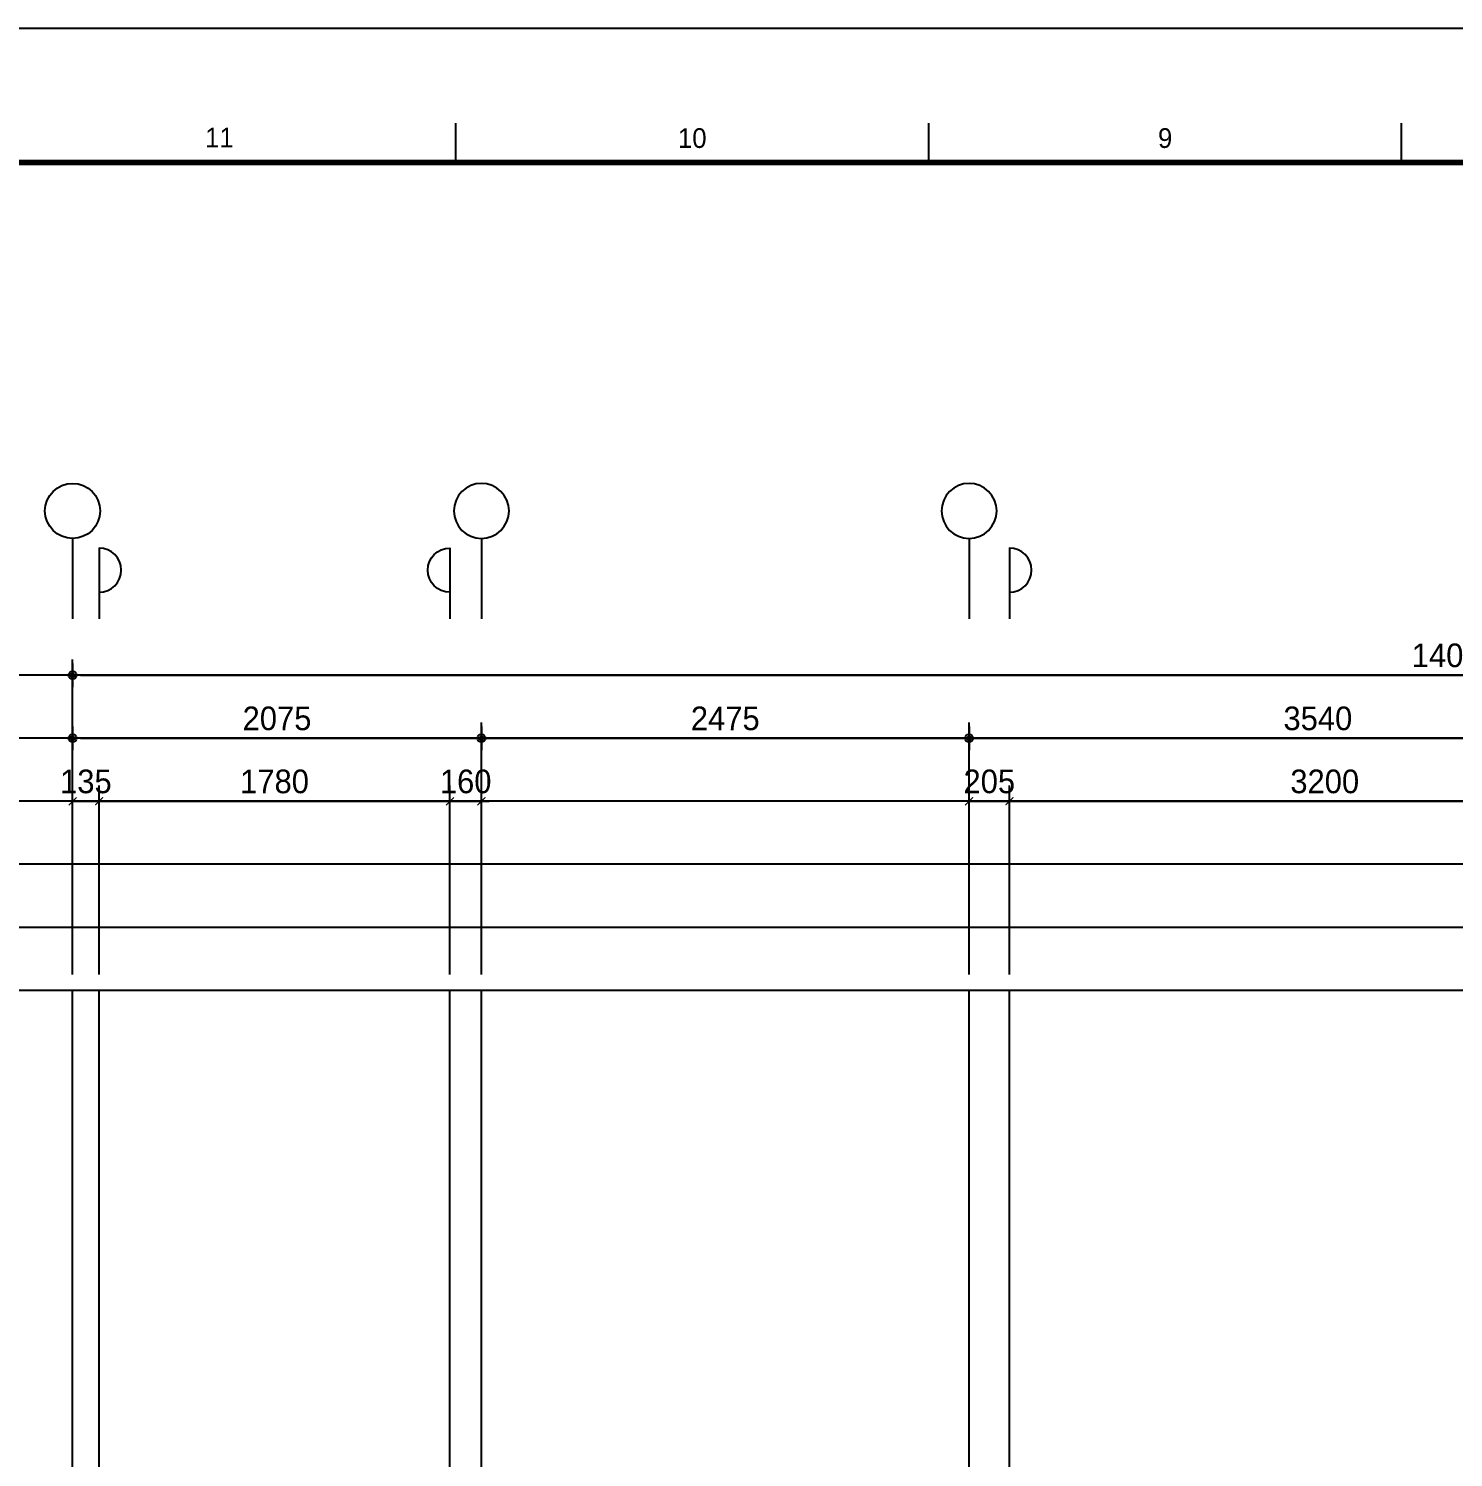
# Model space of a CAD drawing. Header units: millimetres. Extents: x 0 to 92204, y -190080 to 23760.
# Drawn here: x 57626 to 64857, y 16506 to 23760 of the extents above; entities that cross this region are included whole.
import ezdxf
from ezdxf.enums import TextEntityAlignment as Align

# ---------------------------------------------------------------- set-up
doc = ezdxf.new("R2010")
doc.units = ezdxf.units.MM
doc.header["$LTSCALE"] = 100
doc.linetypes.add('AUDIT_D_220706163347-0', pattern=[0])
doc.linetypes.add('CEN', pattern=[62, 60, -1, 0, -1])
doc.layers.get('defpoints').update_dxf_attribs({"color": 139})
for name, color, linetype in [('A-치수', 7, 'AUDIT_D_220706163347-0'), ('AA-BORD-FORM', 7, 'Continuous'), ('AA-BORD-TEXT', 3, 'Continuous'), ('AA-XXXX-DIMS', 7, 'Continuous'), ('CEN_CON', 1, 'CEN'), ('DIM', 7, 'AUDIT_D_220706163347-0')]:
    doc.layers.add(name, color=color, linetype=linetype)
doc.layers.add('AA-XXXX-MC', color=153, linetype='AUDIT_D_220706163347-0', plot=False)
doc.styles.add('HAUD01', font='Dotum.ttf')
doc.styles.add('맑은고딕', font='malgun.ttf', dxfattribs={"width": 0.9})
doc.dimstyles.new('DIM_40', dxfattribs={"dimscale": 40, "dimtxt": 3, "dimasz": 1, "dimexe": 2, "dimexo": 2, "dimgap": 1, "dimtad": 1, "dimdec": 0, "dimzin": 0, "dimdsep": 46, "dimtxsty": '맑은고딕', "dimblk1": 'DIMDOT', "dimblk2": 'DIMDOT', "dimsah": 1, "dimcen": 0.09, "dimdle": 2, "dimclrd": 7, "dimclre": 7, "dimclrt": 3, "dimadec": 0, "dimazin": 0, "dimtfac": 1, "dimtdec": 0, "dimtix": 1, "dimtmove": 2, "dimatfit": 3, "dimldrblk": 'DIMDOT', "dimfxl": 2, "dimtolj": 1, "dimtzin": 0, "dimarcsym": 0})
doc.dimstyles.new('MCDIM_40', dxfattribs={"dimscale": 40, "dimtxt": 3, "dimasz": 1, "dimexe": 2, "dimexo": 2, "dimgap": 1, "dimtad": 1, "dimdec": 0, "dimzin": 0, "dimdsep": 46, "dimtxsty": '맑은고딕', "dimblk1": 'ARCHTICK', "dimblk2": 'ARCHTICK', "dimsah": 1, "dimcen": 0.09, "dimdle": 2, "dimclrd": 7, "dimclre": 7, "dimclrt": 3, "dimadec": 0, "dimazin": 0, "dimtfac": 1, "dimtdec": 0, "dimtix": 1, "dimtmove": 2, "dimatfit": 3, "dimldrblk": 'ARCHTICK', "dimfxl": 1, "dimtolj": 1, "dimtzin": 0, "dimarcsym": 0})

# ---------------------------------------------------------------- blocks, each defined once
blk = doc.blocks.new('_ArchTick')
at = {"color": 0, "linetype": 'ByBlock', "const_width": 0.15}
blk.add_lwpolyline([(-0.5, -0.5), (0.5, 0.5)], dxfattribs=at)
blk = doc.blocks.new('*D2868')
at = {"layer": 'defpoints', "color": 0, "transparency": 16777216}
for p in [(12450, -3922.9), (12245, -4882.9), (12450, -4882.9)]:
    blk.add_point(p, dxfattribs=at)
at = {"layer": 'DIM', "color": 7, "lineweight": -2, "transparency": 16777216}
for p, q in [((12245, -4802.9), (12245, -3842.9)), ((12450, -4802.9), (12450, -3842.9)), ((12245, -3922.9), (12205, -3922.9)), ((12245, -3922.9), (12450, -3922.9)), ((12450, -3922.9), (12490, -3922.9))]:
    blk.add_line(p, q, dxfattribs=at)
at = {"layer": 'DIM', "color": 7, "lineweight": -2, "transparency": 16777216, "xscale": 40, "yscale": 40, "zscale": 40}
blk.add_blockref('_ArchTick', (12245, -3922.9), dxfattribs=at)
at = {"layer": 'DIM', "color": 7, "lineweight": -2, "transparency": 16777216, "xscale": 40, "yscale": 40, "zscale": 40, "rotation": 180}
blk.add_blockref('_ArchTick', (12450, -3922.9), dxfattribs=at)
at = {"layer": 'DIM', "color": 3, "transparency": 16777216, "insert": (12347.5, -3822.8), "char_height": 120, "attachment_point": 5, "style": 'HAUD01'}
blk.add_mtext('\\A1;205', dxfattribs=at)
blk = doc.blocks.new('*D2869')
at = {"layer": 'defpoints', "color": 0, "transparency": 16777216}
for p in [(15650, -3922.9), (12450, -4882.9), (15650, -4882.9)]:
    blk.add_point(p, dxfattribs=at)
at = {"layer": 'DIM', "color": 7, "lineweight": -2, "transparency": 16777216}
for p, q in [((12450, -4802.9), (12450, -3842.9)), ((15650, -4802.9), (15650, -3842.9)), ((12370, -3922.9), (15730, -3922.9))]:
    blk.add_line(p, q, dxfattribs=at)
at = {"layer": 'DIM', "color": 7, "lineweight": -2, "transparency": 16777216, "xscale": 40, "yscale": 40, "zscale": 40, "rotation": 180}
blk.add_blockref('_ArchTick', (12450, -3922.9), dxfattribs=at)
at = {"layer": 'DIM', "color": 7, "lineweight": -2, "transparency": 16777216, "xscale": 40, "yscale": 40, "zscale": 40}
blk.add_blockref('_ArchTick', (15650, -3922.9), dxfattribs=at)
at = {"layer": 'DIM', "color": 3, "transparency": 16777216, "insert": (14050, -3822.8), "char_height": 120, "attachment_point": 5, "style": 'HAUD01'}
blk.add_mtext('\\A1;3200', dxfattribs=at)
blk = doc.blocks.new('중심')
at = {"layer": 'DIM'}
blk.add_line((-350, 0), (0, 0), dxfattribs=at)
blk.add_circle((-470, 0), 120, dxfattribs=at)
blk = doc.blocks.new('DIMDOT')
at = {"layer": 'AA-XXXX-DIMS'}
for p, q in [((-1.5, 0), (1.5, 0)), ((0, -1.5), (0, 1.5))]:
    blk.add_line(p, q, dxfattribs=at)
for radius in [0.5, 0.25]:
    blk.add_circle((0, 0), radius, dxfattribs=at)
blk = doc.blocks.new('*D2999')
at = {"layer": 'defpoints', "color": 0, "transparency": 16777216}
for p in [(21725, -3282.9), (7695, -4882.9), (21725, -4882.9)]:
    blk.add_point(p, dxfattribs=at)
at = {"layer": 'DIM', "color": 7, "lineweight": -2, "transparency": 16777216}
for p, q in [((7695, -4802.9), (7695, -3202.9)), ((21725, -4802.9), (21725, -3202.9)), ((7735, -3282.9), (21685, -3282.9))]:
    blk.add_line(p, q, dxfattribs=at)
at = {"layer": 'DIM', "color": 7, "lineweight": -2, "transparency": 16777216, "xscale": 40, "yscale": 40, "zscale": 40, "rotation": 180}
blk.add_blockref('DIMDOT', (7695, -3282.9), dxfattribs=at)
at = {"layer": 'DIM', "color": 7, "lineweight": -2, "transparency": 16777216, "xscale": 40, "yscale": 40, "zscale": 40}
blk.add_blockref('DIMDOT', (21725, -3282.9), dxfattribs=at)
at = {"layer": 'DIM', "color": 3, "transparency": 16777216, "insert": (14710, -3182.8), "char_height": 120, "attachment_point": 5, "style": 'HAUD01'}
blk.add_mtext('\\A1;14030', dxfattribs=at)
blk = doc.blocks.new('*D3000')
at = {"layer": 'defpoints', "color": 0, "transparency": 16777216}
for p in [(9770, -3602.9), (7695, -4882.9), (9770, -4882.9)]:
    blk.add_point(p, dxfattribs=at)
at = {"layer": 'DIM', "color": 7, "lineweight": -2, "transparency": 16777216}
for p, q in [((7695, -4802.9), (7695, -3522.9)), ((9770, -4802.9), (9770, -3522.9)), ((7735, -3602.9), (9730, -3602.9))]:
    blk.add_line(p, q, dxfattribs=at)
at = {"layer": 'DIM', "color": 7, "lineweight": -2, "transparency": 16777216, "xscale": 40, "yscale": 40, "zscale": 40, "rotation": 180}
blk.add_blockref('DIMDOT', (7695, -3602.9), dxfattribs=at)
at = {"layer": 'DIM', "color": 7, "lineweight": -2, "transparency": 16777216, "xscale": 40, "yscale": 40, "zscale": 40}
blk.add_blockref('DIMDOT', (9770, -3602.9), dxfattribs=at)
at = {"layer": 'DIM', "color": 3, "transparency": 16777216, "insert": (8732.5, -3502.8), "char_height": 120, "attachment_point": 5, "style": 'HAUD01'}
blk.add_mtext('\\A1;2075', dxfattribs=at)
blk = doc.blocks.new('*D3001')
at = {"layer": 'defpoints', "color": 0, "transparency": 16777216}
for p in [(12245, -3602.9), (9770, -4882.9), (12245, -4882.9)]:
    blk.add_point(p, dxfattribs=at)
at = {"layer": 'DIM', "color": 7, "lineweight": -2, "transparency": 16777216}
for p, q in [((9770, -4802.9), (9770, -3522.9)), ((12245, -4802.9), (12245, -3522.9)), ((9810, -3602.9), (12205, -3602.9))]:
    blk.add_line(p, q, dxfattribs=at)
at = {"layer": 'DIM', "color": 7, "lineweight": -2, "transparency": 16777216, "xscale": 40, "yscale": 40, "zscale": 40, "rotation": 180}
blk.add_blockref('DIMDOT', (9770, -3602.9), dxfattribs=at)
at = {"layer": 'DIM', "color": 7, "lineweight": -2, "transparency": 16777216, "xscale": 40, "yscale": 40, "zscale": 40}
blk.add_blockref('DIMDOT', (12245, -3602.9), dxfattribs=at)
at = {"layer": 'DIM', "color": 3, "transparency": 16777216, "insert": (11007.5, -3502.8), "char_height": 120, "attachment_point": 5, "style": 'HAUD01'}
blk.add_mtext('\\A1;2475', dxfattribs=at)
blk = doc.blocks.new('*D3002')
at = {"layer": 'defpoints', "color": 0, "transparency": 16777216}
for p in [(15785, -3602.9), (12245, -4882.9), (15785, -4882.9)]:
    blk.add_point(p, dxfattribs=at)
at = {"layer": 'DIM', "color": 7, "lineweight": -2, "transparency": 16777216}
for p, q in [((12245, -4802.9), (12245, -3522.9)), ((15785, -4802.9), (15785, -3522.9)), ((12285, -3602.9), (15745, -3602.9))]:
    blk.add_line(p, q, dxfattribs=at)
at = {"layer": 'DIM', "color": 7, "lineweight": -2, "transparency": 16777216, "xscale": 40, "yscale": 40, "zscale": 40, "rotation": 180}
blk.add_blockref('DIMDOT', (12245, -3602.9), dxfattribs=at)
at = {"layer": 'DIM', "color": 7, "lineweight": -2, "transparency": 16777216, "xscale": 40, "yscale": 40, "zscale": 40}
blk.add_blockref('DIMDOT', (15785, -3602.9), dxfattribs=at)
at = {"layer": 'DIM', "color": 3, "transparency": 16777216, "insert": (14015, -3502.8), "char_height": 120, "attachment_point": 5, "style": 'HAUD01'}
blk.add_mtext('\\A1;3540', dxfattribs=at)
blk = doc.blocks.new('*D3007')
at = {"layer": 'defpoints', "color": 0, "transparency": 16777216}
for p in [(7830, -3922.9), (7695, -4882.9), (7830, -4882.9)]:
    blk.add_point(p, dxfattribs=at)
at = {"layer": 'DIM', "color": 7, "lineweight": -2, "transparency": 16777216}
for p, q in [((7695, -4802.9), (7695, -3842.9)), ((7830, -4802.9), (7830, -3842.9)), ((7695, -3922.9), (7655, -3922.9)), ((7695, -3922.9), (7830, -3922.9)), ((7830, -3922.9), (7870, -3922.9))]:
    blk.add_line(p, q, dxfattribs=at)
at = {"layer": 'DIM', "color": 7, "lineweight": -2, "transparency": 16777216, "xscale": 40, "yscale": 40, "zscale": 40}
blk.add_blockref('_ArchTick', (7695, -3922.9), dxfattribs=at)
at = {"layer": 'DIM', "color": 7, "lineweight": -2, "transparency": 16777216, "xscale": 40, "yscale": 40, "zscale": 40, "rotation": 180}
blk.add_blockref('_ArchTick', (7830, -3922.9), dxfattribs=at)
at = {"layer": 'DIM', "color": 3, "transparency": 16777216, "insert": (7762.5, -3822.8), "char_height": 120, "attachment_point": 5, "style": 'HAUD01'}
blk.add_mtext('\\A1;135', dxfattribs=at)
blk = doc.blocks.new('*D3008')
at = {"layer": 'defpoints', "color": 0, "transparency": 16777216}
for p in [(9610, -3922.9), (7830, -4882.9), (9610, -4882.9)]:
    blk.add_point(p, dxfattribs=at)
at = {"layer": 'DIM', "color": 7, "lineweight": -2, "transparency": 16777216}
for p, q in [((7830, -4802.9), (7830, -3842.9)), ((9610, -4802.9), (9610, -3842.9)), ((7750, -3922.9), (9690, -3922.9))]:
    blk.add_line(p, q, dxfattribs=at)
at = {"layer": 'DIM', "color": 7, "lineweight": -2, "transparency": 16777216, "xscale": 40, "yscale": 40, "zscale": 40, "rotation": 180}
blk.add_blockref('_ArchTick', (7830, -3922.9), dxfattribs=at)
at = {"layer": 'DIM', "color": 7, "lineweight": -2, "transparency": 16777216, "xscale": 40, "yscale": 40, "zscale": 40}
blk.add_blockref('_ArchTick', (9610, -3922.9), dxfattribs=at)
at = {"layer": 'DIM', "color": 3, "transparency": 16777216, "insert": (8720, -3822.8), "char_height": 120, "attachment_point": 5, "style": 'HAUD01'}
blk.add_mtext('\\A1;1780', dxfattribs=at)
blk = doc.blocks.new('*D3009')
at = {"layer": 'defpoints', "color": 0, "transparency": 16777216}
for p in [(9770, -3922.9), (9610, -4882.9), (9770, -4882.9)]:
    blk.add_point(p, dxfattribs=at)
at = {"layer": 'DIM', "color": 7, "lineweight": -2, "transparency": 16777216}
for p, q in [((9610, -4802.9), (9610, -3842.9)), ((9770, -4802.9), (9770, -3842.9)), ((9610, -3922.9), (9570, -3922.9)), ((9610, -3922.9), (9770, -3922.9)), ((9770, -3922.9), (9810, -3922.9))]:
    blk.add_line(p, q, dxfattribs=at)
at = {"layer": 'DIM', "color": 7, "lineweight": -2, "transparency": 16777216, "xscale": 40, "yscale": 40, "zscale": 40}
blk.add_blockref('_ArchTick', (9610, -3922.9), dxfattribs=at)
at = {"layer": 'DIM', "color": 7, "lineweight": -2, "transparency": 16777216, "xscale": 40, "yscale": 40, "zscale": 40, "rotation": 180}
blk.add_blockref('_ArchTick', (9770, -3922.9), dxfattribs=at)
at = {"layer": 'DIM', "color": 3, "transparency": 16777216, "insert": (9690, -3822.8), "char_height": 120, "attachment_point": 5, "style": 'HAUD01'}
blk.add_mtext('\\A1;160', dxfattribs=at)
blk = doc.blocks.new('XR-FORM 청주월명')
at = {"layer": 'AA-BORD-FORM', "color": 2}
for p, q in [((241, 577), (241, 582)), ((301, 577), (301, 582)), ((361, 577), (361, 582))]:
    blk.add_line(p, q, dxfattribs=at)
at = {"layer": 'AA-BORD-FORM', "color": 1}
blk.add_lwpolyline([(0, 0), (841, 0), (841, 594), (0, 594)], close=True, dxfattribs=at)
at = {"layer": 'AA-BORD-FORM', "color": 2, "const_width": 0.682}
blk.add_lwpolyline([(21, 17), (21, 577), (821, 577), (821, 17)], close=True, dxfattribs=at)
at = {"layer": 'AA-BORD-TEXT', "color": 7, "style": 'HAUD01'}
for s, p in [('11', (211, 580.17)), ('10', (271, 580.1)), ('9', (331, 580.1))]:
    blk.add_text(s, height=2.5, dxfattribs=at).set_placement(p, align=Align.MIDDLE_CENTER)
blk = doc.blocks.new('DIM-1108')
at = {"layer": 'DIM'}
for points in [[(7830, -2861.1, 1), (7830, -2637.1), (7830, -2997.1)], [(9610, -2861.1, -1), (9610, -2637.1), (9610, -2997.1)], [(12450, -2861.1, 1), (12450, -2637.1), (12450, -2997.1)]]:
    blk.add_lwpolyline(points, format="xyb", dxfattribs=at)
at = {"layer": 'A-치수', "zscale": 1.166666666666666}
for p, xscale, yscale, rotation in [((7695, -2997.1), 1.166666666666666, 1.166666666666666, 270), ((9770, -2997.1), -1.166666666666676, 1.166666666666676, 90), ((12245, -2997.1), -1.166666666666676, 1.166666666666676, 90)]:
    blk.add_blockref('중심', p, dxfattribs=dict(at, xscale=xscale, yscale=yscale, rotation=rotation))
at = {"layer": 'DIM'}
for base, p1, p2, dimstyle, override, picture, middle in [((21725, -3282.9), (7695, -4882.9), (21725, -4882.9), 'DIM_40', {"dimscale": 40, "dimtxsty": 'HAUD01'}, '*D2999', (14710, -3182.8)), ((9770, -3602.9), (7695, -4882.9), (9770, -4882.9), 'DIM_40', {"dimscale": 40, "dimtxsty": 'HAUD01'}, '*D3000', (8732.5, -3502.8)), ((12245, -3602.9), (9770, -4882.9), (12245, -4882.9), 'DIM_40', {"dimscale": 40, "dimtxsty": 'HAUD01'}, '*D3001', (11007.5, -3502.8)), ((15785, -3602.9), (12245, -4882.9), (15785, -4882.9), 'DIM_40', {"dimscale": 40, "dimtxsty": 'HAUD01'}, '*D3002', (14015, -3502.8)), ((7830, -3922.9), (7695, -4882.9), (7830, -4882.9), 'MCDIM_40', {"dimtxsty": 'HAUD01'}, '*D3007', (7762.5, -3822.8)), ((9610, -3922.9), (7830, -4882.9), (9610, -4882.9), 'MCDIM_40', {"dimtxsty": 'HAUD01'}, '*D3008', (8720, -3822.8)), ((9770, -3922.9), (9610, -4882.9), (9770, -4882.9), 'MCDIM_40', {"dimtxsty": 'HAUD01'}, '*D3009', (9690, -3822.8)), ((12450, -3922.9), (12245, -4882.9), (12450, -4882.9), 'MCDIM_40', {"dimtxsty": 'HAUD01'}, '*D2868', (12347.5, -3822.8)), ((15650, -3922.9), (12450, -4882.9), (15650, -4882.9), 'MCDIM_40', {"dimtxsty": 'HAUD01'}, '*D2869', (14050, -3822.8))]:
    dim = blk.add_linear_dim(base=base, p1=p1, p2=p2, dimstyle=dimstyle, override=override, dxfattribs=at)
    dim.commit()
    dim.dimension.update_dxf_attribs({"geometry": picture, "text_midpoint": middle})

msp = doc.modelspace()

# ---------------------------------------------------------------- linework, layer by layer
at = {"layer": 'AA-XXXX-MC'}
for p, q in [((57984, 16137.1), (57984, 18877.1)), ((59764, 16137.1), (59764, 18877.1)), ((62604, 16137.1), (62604, 18877.1))]:
    msp.add_line(p, q, dxfattribs=at)
at = {"layer": 'CEN_CON'}
for p, q in [((57849, 16137.1), (57849, 18877.1)), ((59924, 16137.1), (59924, 18877.1)), ((62399, 16137.1), (62399, 18877.1))]:
    msp.add_line(p, q, dxfattribs=at)
at = {"layer": 'defpoints'}
for points in [[(74811.1, 20477.1), (55644, 20477.1), (55644, 3902.1), (74811.1, 3902.1)], [(74491.1, 20157.1), (55964, 20157.1), (55964, 4222.1), (74491.1, 4222.1)], [(74171.1, 19837.1), (56284, 19837.1), (56284, 4542.1), (74171.1, 4542.1)], [(73851.1, 19517.1), (56604, 19517.1), (56604, 4862.1), (73851.1, 4862.1)], [(73531.1, 19197.1), (56924, 19197.1), (56924, 5182.1), (73531.1, 5182.1)], [(73211.1, 18877.1), (57244, 18877.1), (57244, 5502.1), (73211.1, 5502.1)]]:
    msp.add_lwpolyline(points, close=True, dxfattribs=at)

# ---------------------------------------------------------------- block references
at = {"xscale": 40, "yscale": 40, "zscale": 40}
msp.add_blockref('XR-FORM 청주월명', (50153.9, 0), dxfattribs=at)
msp.add_blockref('DIM-1108', (50153.9, 23760))

doc.saveas('drawing.dxf')
